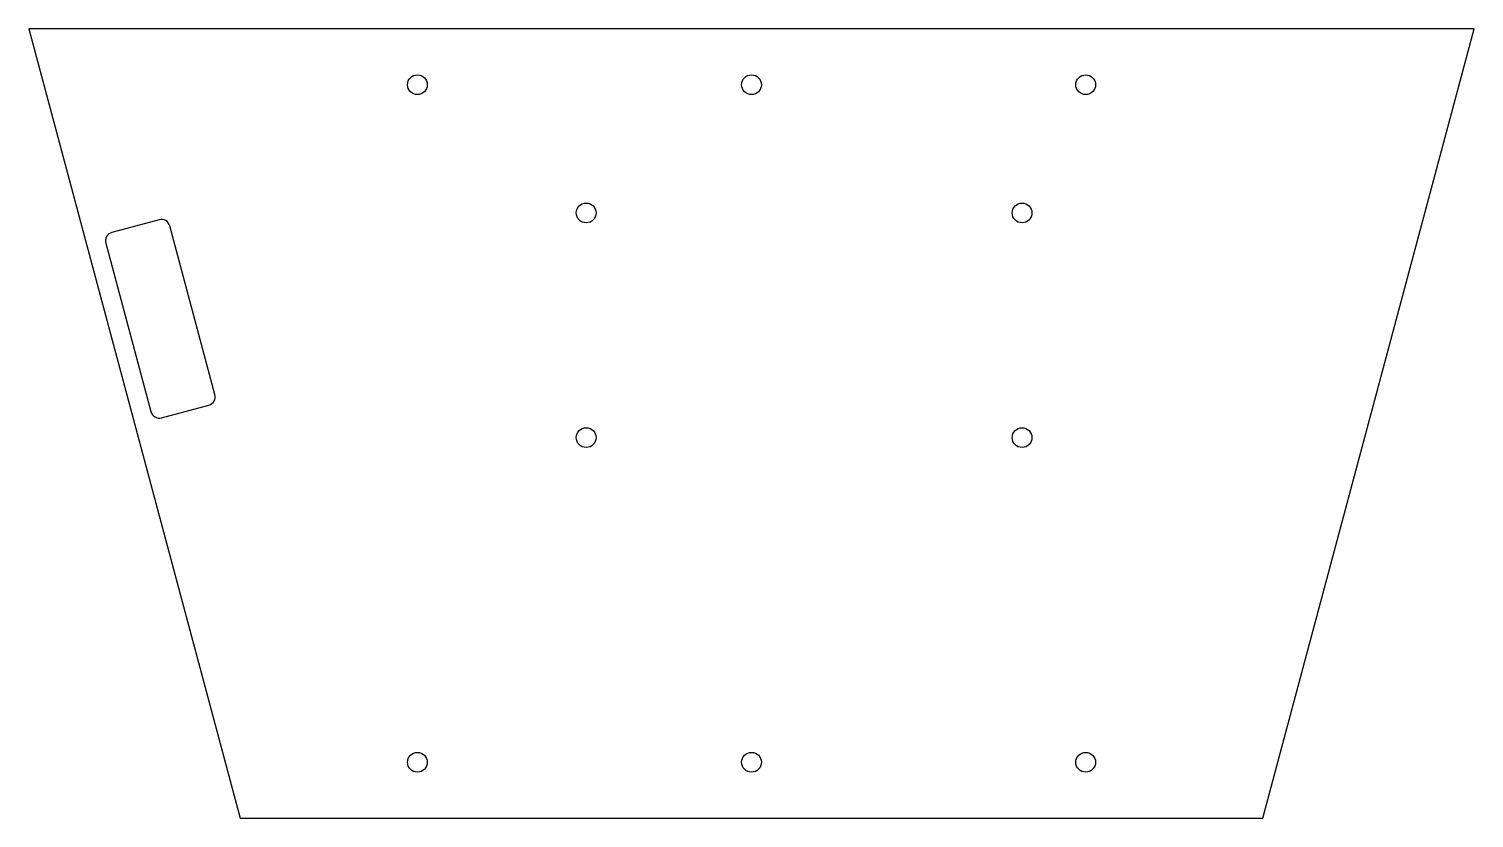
# Model space of a CAD drawing. Header units: millimetres. Extents: x 0 to 249, y 0 to 136.
import ezdxf

# ---------------------------------------------------------------- set-up
doc = ezdxf.new("R2010")
doc.units = ezdxf.units.MM

msp = doc.modelspace()

# ---------------------------------------------------------------- linework, layer by layer
msp.add_lwpolyline([(36.36, 0), (212.31, 0), (248.68, 135.71), (0, 135.71)], close=True)
msp.add_lwpolyline([(32.01, 72.86), (24.24, 101.83, 0.414214), (22.41, 102.89), (14.29, 100.72, 0.414214), (13.23, 98.88), (21, 69.9, 0.414214), (22.84, 68.84), (30.95, 71.02, 0.414214)], format="xyb", close=True)
for centre in [(66.84, 126.11), (124.34, 126.11), (181.84, 126.11), (95.89, 104.07), (170.89, 104.07), (95.89, 65.43), (170.89, 65.43), (66.84, 9.6), (124.34, 9.6), (181.84, 9.6)]:
    msp.add_circle(centre, 1.7)

doc.saveas('drawing.dxf')
